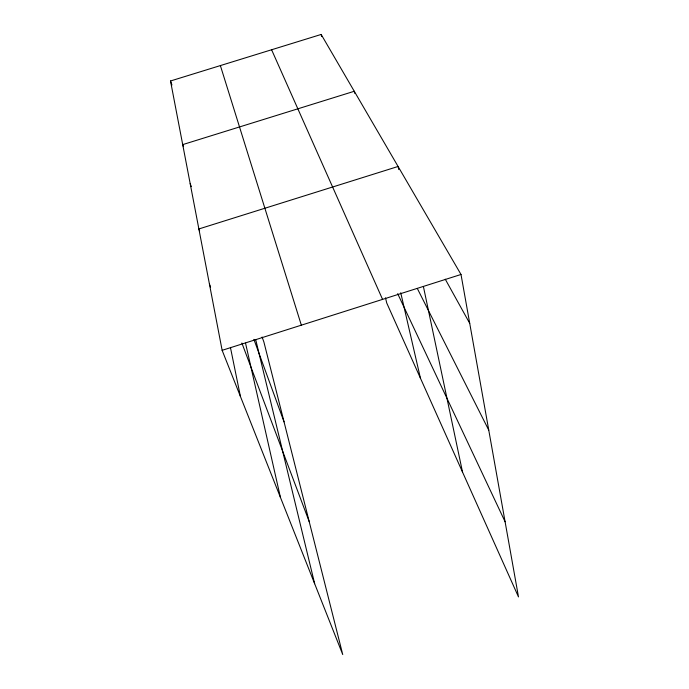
<?xml version="1.0" encoding="UTF-8"?>
<svg xmlns="http://www.w3.org/2000/svg" width="689" height="689" viewBox="0 0 689 689"><rect width="100%" height="100%" fill="white"/><g stroke="black" fill="none" stroke-linecap="round" stroke-linejoin="round"><path stroke-width="1.03" d="M262.104 337.016L263.913 342.063L342.734 654.55L222.134 350.322L461.01 274.48L518.49 596.915L386.753 303.048L385.487 297.846M222.134 350.322L170.51 80.983L321.169 34.45L461.01 274.48M445.258 279.191L469.726 323.339M417.353 288.545L488.768 430.16M397.674 293.669L505.097 521.762M271.604 49.763L382.567 299.388M209.439 284.083L210.576 287.055M199.621 230.944L198.871 228.955L398.087 166.471L398.75 169.58M241.873 343.019L309.215 521.651M190.181 183.61L191.292 186.616M183.438 146.636L182.706 144.612L354.275 91.275L354.757 93.359M253.897 339.376L284.04 421.849M170.51 80.983L171.949 85.014M220.377 65.584L301.343 325.174M321.169 34.45L321.677 36.526M255.748 339.849L314.666 583.747M400.74 292.765L420.428 378.166M245.525 343.105L280.423 497.355M423.399 286.512L462.517 472.051M230.427 347.402L240.435 396.502"/></g></svg>
